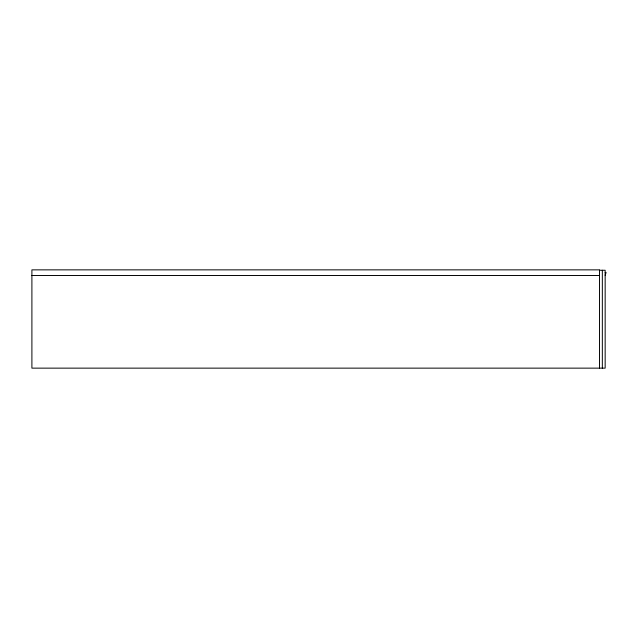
<?xml version="1.0" encoding="UTF-8"?>
<svg xmlns="http://www.w3.org/2000/svg" width="638" height="638" viewBox="0 0 638 638"><rect width="100%" height="100%" fill="white"/><g stroke="black" fill="none" stroke-linecap="round" stroke-linejoin="round"><path stroke-width="0.96" d="M605.159 275.337L606.1 272.498L605.159 272.498M599.513 270.257L605.159 270.257L605.159 368.142L31.9 368.142L31.9 269.858L599.513 269.858L599.513 368.142M31.9 275.504L599.513 275.504M602.336 270.257L602.336 368.142"/></g></svg>
